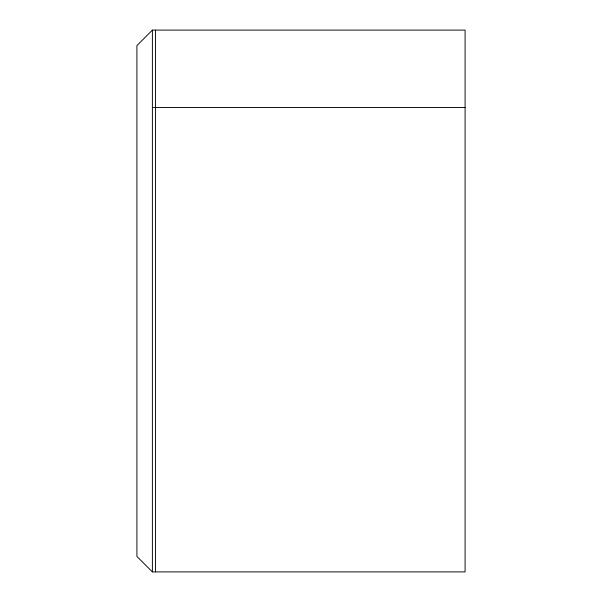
<?xml version="1.0" encoding="UTF-8"?>
<svg xmlns="http://www.w3.org/2000/svg" width="602" height="602" viewBox="0 0 602 602"><rect width="100%" height="100%" fill="white"/><g stroke="black" fill="none" stroke-linecap="round" stroke-linejoin="round"><path stroke-width="0.9" d="M152.389 30.1L136.91 45.594L136.91 556.421L152.389 571.9L465.09 571.9L465.09 30.1L152.389 30.1L152.389 571.9M152.389 107.502L465.09 107.502M155.489 30.1L155.489 571.9"/></g></svg>
